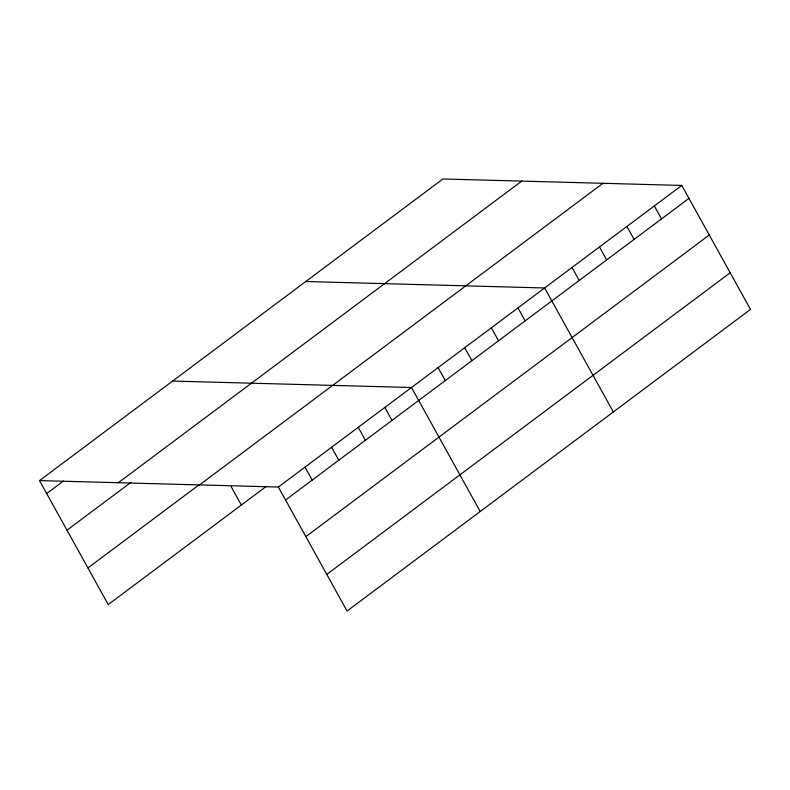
<?xml version="1.0" encoding="UTF-8"?>
<svg xmlns="http://www.w3.org/2000/svg" width="790" height="790" viewBox="0 0 790 790"><rect width="100%" height="100%" fill="white"/><g stroke="black" fill="none" stroke-linecap="round" stroke-linejoin="round"><path stroke-width="1.19" d="M39.5 480.597L442.923 178.975L681.78 185.433L750.5 309.404L347.077 611.025L278.356 487.045L39.5 480.597L108.22 604.567L266.003 486.61M46.689 493.562L63.447 481.031M118.322 482.729L521.746 181.108M66.992 530.199L131.091 482.265M87.917 567.941L199.347 484.625M199.534 484.922L602.958 183.3M278.356 487.045L681.78 185.433M285.546 500.011L688.969 198.389M305.849 536.647L709.272 235.025M326.774 574.389L730.197 272.767M305.76 281.526L544.616 287.975L613.336 411.955M172.635 381.066L411.481 387.515L480.202 511.486M654.347 205.943L661.536 218.899M626.914 226.444L634.103 239.41M599.482 246.954L606.671 259.92M572.049 267.464L579.238 280.43M517.993 307.883L525.172 320.849M491.36 327.791L498.549 340.757M464.737 347.699L471.926 360.665M438.114 367.607L445.293 380.573M384.858 407.423L392.047 420.379M358.235 427.321L365.415 440.287M331.603 447.229L338.791 460.195M304.979 467.137L312.168 480.103M231.194 486.719L241.355 505.037"/></g></svg>
